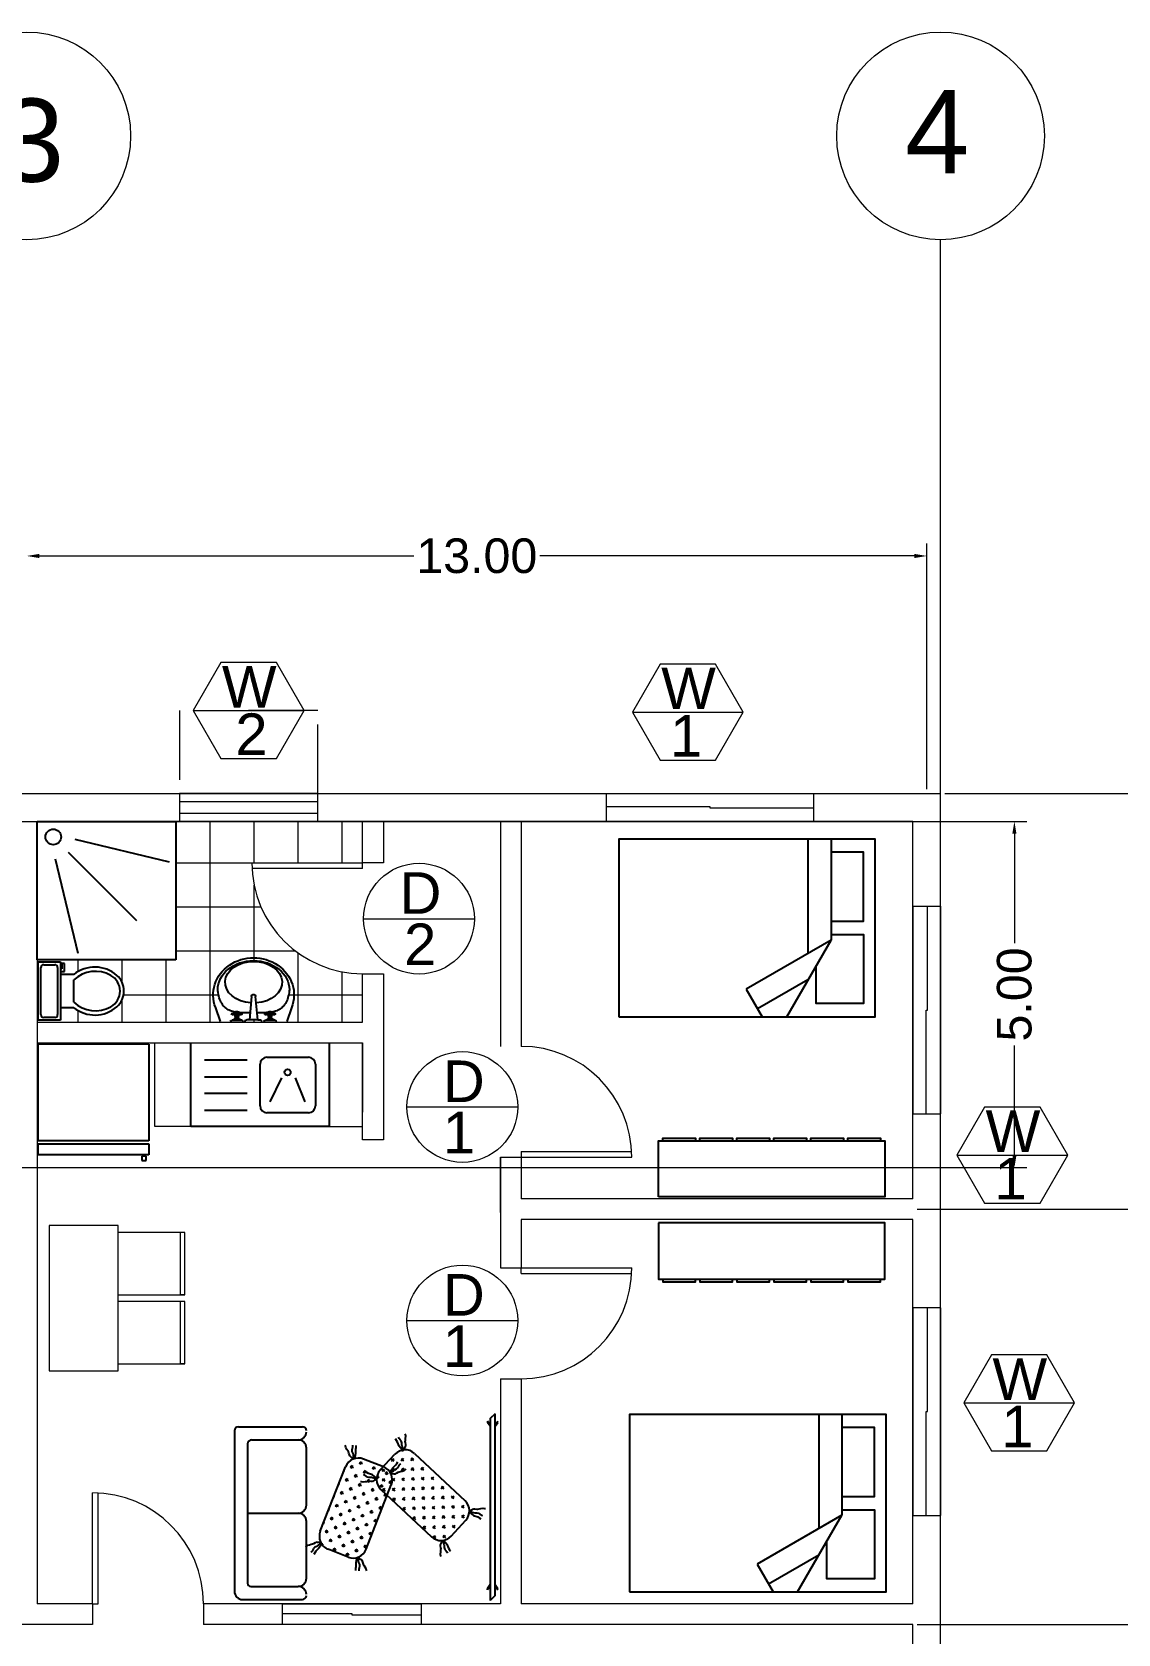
# Model space of a CAD drawing. Header units: millimetres. Extents: x 2391 to 3323, y 1596 to 2537.
# Drawn here: x 2878.24 to 2893.93, y 2487.58 to 2510.72 of the extents above; entities that cross this region are included whole.
import ezdxf

# ---------------------------------------------------------------- set-up
doc = ezdxf.new("R2010")
doc.units = ezdxf.units.MM
doc.linetypes.add('JIS_02_1.0', pattern=[2, 1, -1])
for name, color, linetype in [('BATH', 171, 'Continuous'), ('dimensions', 203, 'Continuous'), ('doors', 31, 'Continuous'), ('doors and windows schedule', 11, 'Continuous'), ('exterior wall', 140, 'Continuous'), ('furnitures', 40, 'Continuous'), ('interior wall', 191, 'Continuous'), ('Lightning text', 211, 'Continuous'), ('stairs', 123, 'Continuous'), ('windows', 241, 'Continuous')]:
    doc.layers.add(name, color=color, linetype=linetype)
doc.styles.get("Standard").update_dxf_attribs({"font": 'arial.ttf'})

msp = doc.modelspace()

# ---------------------------------------------------------------- linework, layer by layer
at = {"color": 0, "linetype": 'ByBlock'}
for p, q in [((2878.316, 2499.318), (2880.316, 2499.318)), ((2878.316, 2497.318), (2878.316, 2499.318)), ((2880.316, 2499.318), (2880.316, 2497.318)), ((2878.858, 2499.059), (2880.221, 2498.732)), ((2878.574, 2498.776), (2878.902, 2497.413)), ((2879.755, 2497.879), (2878.765, 2498.869)), ((2880.316, 2497.318), (2878.316, 2497.318)), ((2878.33, 2497.287), (2878.65, 2497.287)), ((2878.33, 2496.447), (2878.33, 2497.287)), ((2878.37, 2496.527), (2878.37, 2497.207)), ((2878.41, 2497.247), (2878.57, 2497.247)), ((2878.61, 2497.207), (2878.61, 2496.527)), ((2878.65, 2497.287), (2878.65, 2496.447)), ((2878.67, 2497.187), (2878.65, 2497.187)), ((2878.65, 2497.147), (2878.71, 2497.147)), ((2878.71, 2497.267), (2878.67, 2497.267)), ((2878.67, 2497.267), (2878.67, 2497.187)), ((2878.71, 2497.147), (2878.71, 2497.267)), ((2878.844, 2497.107), (2878.65, 2497.107)), ((2878.844, 2496.707), (2878.844, 2497.027)), ((2880.925, 2496.871), (2880.924, 2496.884)), ((2880.928, 2496.845), (2880.925, 2496.871)), ((2880.933, 2496.819), (2880.928, 2496.845)), ((2880.938, 2496.794), (2880.933, 2496.819)), ((2880.945, 2496.77), (2880.938, 2496.794)), ((2880.953, 2496.747), (2880.945, 2496.77)), ((2880.961, 2496.725), (2880.953, 2496.747)), ((2880.961, 2496.725), (2880.961, 2496.725)), ((2880.97, 2496.705), (2880.961, 2496.725)), ((2880.981, 2496.687), (2880.97, 2496.705)), ((2880.992, 2496.671), (2880.981, 2496.687)), ((2881.003, 2496.655), (2880.992, 2496.671)), ((2881.411, 2496.789), (2881.381, 2496.452)), ((2881.411, 2496.789), (2881.412, 2496.799)), ((2881.412, 2496.799), (2881.417, 2496.807)), ((2881.417, 2496.807), (2881.423, 2496.814)), ((2881.423, 2496.814), (2881.432, 2496.818)), ((2881.432, 2496.818), (2881.441, 2496.819)), ((2881.441, 2496.819), (2881.45, 2496.818)), ((2881.45, 2496.818), (2881.459, 2496.814)), ((2881.459, 2496.814), (2881.465, 2496.807)), ((2881.465, 2496.807), (2881.469, 2496.799)), ((2881.469, 2496.799), (2881.471, 2496.789)), ((2881.501, 2496.452), (2881.471, 2496.789)), ((2881.89, 2496.671), (2881.878, 2496.655)), ((2881.901, 2496.687), (2881.89, 2496.671)), ((2881.911, 2496.705), (2881.901, 2496.687)), ((2881.921, 2496.725), (2881.911, 2496.705)), ((2881.929, 2496.747), (2881.921, 2496.725)), ((2881.921, 2496.725), (2881.921, 2496.725)), ((2881.937, 2496.77), (2881.929, 2496.747)), ((2881.943, 2496.794), (2881.937, 2496.77)), ((2881.949, 2496.819), (2881.943, 2496.794)), ((2881.953, 2496.845), (2881.949, 2496.819)), ((2881.957, 2496.871), (2881.953, 2496.845)), ((2881.958, 2496.884), (2881.957, 2496.871)), ((2878.65, 2496.447), (2878.33, 2496.447)), ((2878.57, 2496.487), (2878.41, 2496.487)), ((2878.844, 2496.627), (2878.65, 2496.627)), ((2880.893, 2496.625), (2880.959, 2496.429)), ((2881.016, 2496.642), (2881.003, 2496.655)), ((2881.029, 2496.629), (2881.016, 2496.642)), ((2881.043, 2496.618), (2881.029, 2496.629)), ((2881.058, 2496.607), (2881.043, 2496.618)), ((2881.058, 2496.607), (2881.058, 2496.607)), ((2881.073, 2496.598), (2881.058, 2496.607)), ((2881.089, 2496.59), (2881.073, 2496.598)), ((2881.106, 2496.583), (2881.089, 2496.59)), ((2881.105, 2496.429), (2881.122, 2496.441)), ((2881.123, 2496.577), (2881.106, 2496.583)), ((2881.122, 2496.441), (2881.138, 2496.447)), ((2881.14, 2496.572), (2881.123, 2496.577)), ((2881.123, 2496.537), (2881.125, 2496.544)), ((2881.125, 2496.529), (2881.123, 2496.537)), ((2881.125, 2496.544), (2881.131, 2496.55)), ((2881.131, 2496.524), (2881.125, 2496.529)), ((2881.131, 2496.55), (2881.138, 2496.552)), ((2881.138, 2496.522), (2881.131, 2496.524)), ((2881.138, 2496.552), (2881.146, 2496.55)), ((2881.146, 2496.524), (2881.138, 2496.522)), ((2881.151, 2496.452), (2881.138, 2496.447)), ((2881.138, 2496.447), (2881.258, 2496.447)), ((2881.157, 2496.567), (2881.14, 2496.572)), ((2881.146, 2496.55), (2881.151, 2496.544)), ((2881.151, 2496.529), (2881.146, 2496.524)), ((2881.169, 2496.544), (2881.151, 2496.544)), ((2881.151, 2496.544), (2881.153, 2496.537)), ((2881.153, 2496.537), (2881.151, 2496.529)), ((2881.169, 2496.529), (2881.151, 2496.529)), ((2881.162, 2496.461), (2881.151, 2496.452)), ((2881.175, 2496.563), (2881.157, 2496.567)), ((2881.17, 2496.472), (2881.162, 2496.461)), ((2881.168, 2496.537), (2881.17, 2496.552)), ((2881.17, 2496.521), (2881.168, 2496.537)), ((2881.228, 2496.469), (2881.168, 2496.469)), ((2881.17, 2496.552), (2881.176, 2496.567)), ((2881.176, 2496.507), (2881.17, 2496.521)), ((2881.175, 2496.485), (2881.17, 2496.472)), ((2881.176, 2496.499), (2881.175, 2496.485)), ((2881.176, 2496.567), (2881.186, 2496.572)), ((2881.176, 2496.507), (2881.221, 2496.507)), ((2881.176, 2496.499), (2881.176, 2496.507)), ((2881.221, 2496.499), (2881.176, 2496.499)), ((2881.183, 2496.537), (2881.185, 2496.544)), ((2881.185, 2496.529), (2881.183, 2496.537)), ((2881.185, 2496.544), (2881.191, 2496.55)), ((2881.191, 2496.524), (2881.185, 2496.529)), ((2881.186, 2496.572), (2881.198, 2496.574)), ((2881.191, 2496.55), (2881.198, 2496.552)), ((2881.198, 2496.522), (2881.191, 2496.524)), ((2881.198, 2496.574), (2881.21, 2496.572)), ((2881.198, 2496.552), (2881.206, 2496.55)), ((2881.206, 2496.524), (2881.198, 2496.522)), ((2881.206, 2496.55), (2881.211, 2496.544)), ((2881.211, 2496.529), (2881.206, 2496.524)), ((2881.21, 2496.572), (2881.221, 2496.567)), ((2881.211, 2496.544), (2881.213, 2496.537)), ((2881.213, 2496.537), (2881.211, 2496.529)), ((2881.221, 2496.567), (2881.226, 2496.552)), ((2881.226, 2496.521), (2881.221, 2496.507)), ((2881.221, 2496.507), (2881.221, 2496.499)), ((2881.222, 2496.487), (2881.221, 2496.499)), ((2881.226, 2496.474), (2881.222, 2496.487)), ((2881.227, 2496.556), (2881.225, 2496.557)), ((2881.226, 2496.552), (2881.228, 2496.537)), ((2881.228, 2496.537), (2881.226, 2496.521)), ((2881.232, 2496.464), (2881.226, 2496.474)), ((2881.244, 2496.555), (2881.227, 2496.556)), ((2881.245, 2496.544), (2881.228, 2496.544)), ((2881.228, 2496.529), (2881.245, 2496.529)), ((2881.242, 2496.455), (2881.232, 2496.464)), ((2881.253, 2496.449), (2881.242, 2496.455)), ((2881.243, 2496.537), (2881.245, 2496.544)), ((2881.245, 2496.529), (2881.243, 2496.537)), ((2881.261, 2496.554), (2881.244, 2496.555)), ((2881.245, 2496.544), (2881.251, 2496.55)), ((2881.251, 2496.524), (2881.245, 2496.529)), ((2881.251, 2496.55), (2881.258, 2496.552)), ((2881.258, 2496.522), (2881.251, 2496.524)), ((2881.266, 2496.447), (2881.253, 2496.449)), ((2881.258, 2496.552), (2881.266, 2496.55)), ((2881.266, 2496.524), (2881.258, 2496.522)), ((2881.258, 2496.447), (2881.27, 2496.446)), ((2881.278, 2496.554), (2881.261, 2496.554)), ((2881.266, 2496.55), (2881.271, 2496.544)), ((2881.271, 2496.529), (2881.266, 2496.524)), ((2881.27, 2496.446), (2881.28, 2496.44)), ((2881.271, 2496.544), (2881.273, 2496.537)), ((2881.273, 2496.537), (2881.271, 2496.529)), ((2881.294, 2496.554), (2881.278, 2496.554)), ((2881.28, 2496.44), (2881.291, 2496.429)), ((2881.311, 2496.553), (2881.294, 2496.554)), ((2881.326, 2496.553), (2881.311, 2496.553)), ((2881.321, 2496.437), (2881.324, 2496.443)), ((2881.321, 2496.429), (2881.321, 2496.437)), ((2881.324, 2496.443), (2881.329, 2496.449)), ((2881.326, 2496.553), (2881.326, 2496.553)), ((2881.341, 2496.553), (2881.326, 2496.553)), ((2881.329, 2496.449), (2881.336, 2496.452)), ((2881.336, 2496.452), (2881.343, 2496.452)), ((2881.356, 2496.553), (2881.341, 2496.553)), ((2881.381, 2496.452), (2881.343, 2496.452)), ((2881.371, 2496.553), (2881.356, 2496.553)), ((2881.39, 2496.553), (2881.371, 2496.553)), ((2881.501, 2496.452), (2881.381, 2496.452)), ((2881.509, 2496.554), (2881.492, 2496.554)), ((2881.501, 2496.452), (2881.531, 2496.452)), ((2881.525, 2496.554), (2881.509, 2496.554)), ((2881.541, 2496.554), (2881.525, 2496.554)), ((2881.531, 2496.452), (2881.538, 2496.452)), ((2881.538, 2496.452), (2881.545, 2496.449)), ((2881.557, 2496.554), (2881.541, 2496.554)), ((2881.545, 2496.449), (2881.551, 2496.444)), ((2881.551, 2496.444), (2881.554, 2496.437)), ((2881.554, 2496.437), (2881.553, 2496.429)), ((2881.573, 2496.554), (2881.557, 2496.554)), ((2881.573, 2496.554), (2881.573, 2496.554)), ((2881.588, 2496.554), (2881.573, 2496.554)), ((2881.585, 2496.429), (2881.603, 2496.441)), ((2881.603, 2496.554), (2881.588, 2496.554)), ((2881.618, 2496.554), (2881.603, 2496.554)), ((2881.603, 2496.537), (2881.605, 2496.544)), ((2881.605, 2496.529), (2881.603, 2496.537)), ((2881.603, 2496.441), (2881.618, 2496.447)), ((2881.605, 2496.544), (2881.611, 2496.55)), ((2881.611, 2496.524), (2881.605, 2496.529)), ((2881.611, 2496.55), (2881.618, 2496.552)), ((2881.618, 2496.522), (2881.611, 2496.524)), ((2881.633, 2496.555), (2881.618, 2496.554)), ((2881.618, 2496.552), (2881.626, 2496.55)), ((2881.626, 2496.524), (2881.618, 2496.522)), ((2881.631, 2496.452), (2881.618, 2496.447)), ((2881.618, 2496.447), (2881.738, 2496.447)), ((2881.626, 2496.55), (2881.631, 2496.544)), ((2881.631, 2496.529), (2881.626, 2496.524)), ((2881.631, 2496.544), (2881.633, 2496.537)), ((2881.649, 2496.544), (2881.631, 2496.544)), ((2881.633, 2496.537), (2881.631, 2496.529)), ((2881.649, 2496.529), (2881.631, 2496.529)), ((2881.642, 2496.461), (2881.631, 2496.452)), ((2881.652, 2496.556), (2881.633, 2496.555)), ((2881.65, 2496.472), (2881.642, 2496.461)), ((2881.648, 2496.537), (2881.65, 2496.552)), ((2881.65, 2496.521), (2881.648, 2496.537)), ((2881.708, 2496.469), (2881.648, 2496.469)), ((2881.65, 2496.552), (2881.656, 2496.567)), ((2881.656, 2496.507), (2881.65, 2496.521)), ((2881.655, 2496.485), (2881.65, 2496.472)), ((2881.656, 2496.499), (2881.655, 2496.485)), ((2881.656, 2496.567), (2881.667, 2496.572)), ((2881.656, 2496.507), (2881.701, 2496.507)), ((2881.656, 2496.499), (2881.656, 2496.507)), ((2881.701, 2496.499), (2881.656, 2496.499)), ((2881.663, 2496.537), (2881.665, 2496.544)), ((2881.665, 2496.529), (2881.663, 2496.537)), ((2881.665, 2496.544), (2881.671, 2496.55)), ((2881.671, 2496.524), (2881.665, 2496.529)), ((2881.667, 2496.572), (2881.678, 2496.574)), ((2881.671, 2496.55), (2881.678, 2496.552)), ((2881.678, 2496.522), (2881.671, 2496.524)), ((2881.678, 2496.574), (2881.69, 2496.572)), ((2881.678, 2496.552), (2881.686, 2496.55)), ((2881.686, 2496.524), (2881.678, 2496.522)), ((2881.686, 2496.55), (2881.691, 2496.544)), ((2881.691, 2496.529), (2881.686, 2496.524)), ((2881.69, 2496.572), (2881.701, 2496.567)), ((2881.691, 2496.544), (2881.693, 2496.537)), ((2881.693, 2496.537), (2881.691, 2496.529)), ((2881.701, 2496.567), (2881.707, 2496.552)), ((2881.707, 2496.521), (2881.701, 2496.507)), ((2881.701, 2496.507), (2881.701, 2496.499)), ((2881.702, 2496.487), (2881.701, 2496.499)), ((2881.706, 2496.474), (2881.702, 2496.487)), ((2881.71, 2496.563), (2881.703, 2496.562)), ((2881.713, 2496.464), (2881.706, 2496.474)), ((2881.707, 2496.552), (2881.708, 2496.537)), ((2881.708, 2496.537), (2881.707, 2496.521)), ((2881.726, 2496.544), (2881.708, 2496.544)), ((2881.708, 2496.529), (2881.726, 2496.529)), ((2881.726, 2496.567), (2881.71, 2496.563)), ((2881.722, 2496.455), (2881.713, 2496.464)), ((2881.734, 2496.449), (2881.722, 2496.455)), ((2881.723, 2496.537), (2881.726, 2496.544)), ((2881.726, 2496.529), (2881.723, 2496.537)), ((2881.743, 2496.572), (2881.726, 2496.567)), ((2881.726, 2496.544), (2881.731, 2496.55)), ((2881.731, 2496.524), (2881.726, 2496.529)), ((2881.731, 2496.55), (2881.738, 2496.552)), ((2881.738, 2496.522), (2881.731, 2496.524)), ((2881.746, 2496.447), (2881.734, 2496.449)), ((2881.738, 2496.552), (2881.746, 2496.55)), ((2881.746, 2496.524), (2881.738, 2496.522)), ((2881.738, 2496.447), (2881.75, 2496.446)), ((2881.759, 2496.577), (2881.743, 2496.572)), ((2881.746, 2496.55), (2881.751, 2496.544)), ((2881.751, 2496.529), (2881.746, 2496.524)), ((2881.75, 2496.446), (2881.761, 2496.44)), ((2881.751, 2496.544), (2881.754, 2496.537)), ((2881.754, 2496.537), (2881.751, 2496.529)), ((2881.776, 2496.583), (2881.759, 2496.577)), ((2881.761, 2496.44), (2881.771, 2496.429)), ((2881.792, 2496.59), (2881.776, 2496.583)), ((2881.808, 2496.598), (2881.792, 2496.59)), ((2881.824, 2496.607), (2881.808, 2496.598)), ((2881.839, 2496.618), (2881.824, 2496.607)), ((2881.824, 2496.607), (2881.824, 2496.607)), ((2881.853, 2496.629), (2881.839, 2496.618)), ((2881.866, 2496.642), (2881.853, 2496.629)), ((2881.878, 2496.655), (2881.866, 2496.642)), ((2881.989, 2496.625), (2881.923, 2496.429)), ((2878.327, 2494.702), (2878.327, 2496.102)), ((2879.927, 2496.102), (2878.327, 2496.102)), ((2879.927, 2496.102), (2879.927, 2494.702)), ((2880.534, 2494.91), (2880.534, 2496.11)), ((2882.534, 2496.11), (2882.534, 2494.91)), ((2881.35, 2495.867), (2880.734, 2495.867)), ((2881.534, 2495.21), (2881.534, 2495.81)), ((2881.634, 2495.91), (2882.234, 2495.91)), ((2882.334, 2495.81), (2882.334, 2495.21)), ((2881.35, 2495.621), (2880.734, 2495.621)), ((2881.843, 2495.613), (2881.675, 2495.268)), ((2882.04, 2495.613), (2882.182, 2495.268)), ((2881.35, 2495.385), (2880.734, 2495.385)), ((2881.35, 2495.14), (2880.734, 2495.14)), ((2882.234, 2495.11), (2881.634, 2495.11)), ((2882.534, 2494.91), (2880.534, 2494.91)), ((2879.927, 2494.702), (2878.327, 2494.702)), ((2878.327, 2494.662), (2879.927, 2494.662)), ((2878.327, 2494.502), (2878.327, 2494.662)), ((2879.927, 2494.662), (2879.927, 2494.502)), ((2879.927, 2494.502), (2878.327, 2494.502)), ((2879.827, 2494.482), (2879.827, 2494.422)), ((2879.887, 2494.482), (2879.827, 2494.482)), ((2879.827, 2494.422), (2879.887, 2494.422)), ((2879.887, 2494.422), (2879.887, 2494.482)), ((2881.165, 2490.515), (2881.165, 2488.197)), ((2881.224, 2490.574), (2882.146, 2490.574)), ((2883.536, 2490.424), (2883.536, 2490.424)), ((2883.543, 2490.404), (2883.536, 2490.424)), ((2883.634, 2490.46), (2883.632, 2490.471)), ((2883.642, 2490.436), (2883.634, 2490.46)), ((2883.638, 2490.405), (2883.642, 2490.436)), ((2881.354, 2490.326), (2881.354, 2488.315)), ((2881.413, 2490.385), (2882.086, 2490.385)), ((2882.205, 2489.444), (2882.205, 2490.266)), ((2882.769, 2490.298), (2882.766, 2490.309)), ((2882.772, 2490.273), (2882.769, 2490.298)), ((2882.789, 2490.246), (2882.772, 2490.273)), ((2882.801, 2490.225), (2882.789, 2490.246)), ((2882.812, 2490.211), (2882.801, 2490.225)), ((2882.819, 2490.194), (2882.812, 2490.211)), ((2882.825, 2490.168), (2882.819, 2490.194)), ((2882.865, 2490.243), (2882.87, 2490.265)), ((2882.867, 2490.216), (2882.865, 2490.243)), ((2882.88, 2490.187), (2882.867, 2490.216)), ((2882.87, 2490.265), (2882.875, 2490.286)), ((2882.873, 2490.307), (2882.873, 2490.307)), ((2882.875, 2490.286), (2882.873, 2490.307)), ((2882.918, 2490.25), (2882.921, 2490.275)), ((2882.92, 2490.188), (2882.918, 2490.25)), ((2882.921, 2490.275), (2882.925, 2490.304)), ((2883.507, 2490.374), (2883.49, 2490.398)), ((2883.521, 2490.352), (2883.507, 2490.374)), ((2883.545, 2490.296), (2883.521, 2490.352)), ((2883.557, 2490.387), (2883.543, 2490.404)), ((2883.564, 2490.27), (2883.545, 2490.296)), ((2883.571, 2490.369), (2883.557, 2490.387)), ((2883.577, 2490.257), (2883.564, 2490.27)), ((2883.581, 2490.235), (2883.567, 2490.22)), ((2883.581, 2490.343), (2883.571, 2490.369)), ((2883.616, 2490.24), (2883.577, 2490.257)), ((2883.582, 2490.312), (2883.581, 2490.343)), ((2883.587, 2490.295), (2883.582, 2490.312)), ((2883.586, 2490.236), (2883.602, 2490.221)), ((2883.599, 2490.262), (2883.587, 2490.295)), ((2883.616, 2490.24), (2883.599, 2490.262)), ((2883.616, 2490.24), (2883.625, 2490.272)), ((2883.625, 2490.272), (2883.632, 2490.283)), ((2883.632, 2490.283), (2883.64, 2490.301)), ((2883.633, 2490.363), (2883.637, 2490.381)), ((2883.634, 2490.345), (2883.633, 2490.363)), ((2883.639, 2490.319), (2883.634, 2490.345)), ((2883.637, 2490.381), (2883.638, 2490.405)), ((2883.64, 2490.301), (2883.639, 2490.319)), ((2882.405, 2489.064), (2882.769, 2489.995)), ((2882.833, 2490.152), (2882.825, 2490.168)), ((2882.848, 2490.139), (2882.833, 2490.152)), ((2882.838, 2490.003), (2882.884, 2489.985)), ((2882.858, 2490.132), (2882.848, 2490.139)), ((2882.852, 2489.971), (2882.87, 2490.017)), ((2882.88, 2490.108), (2882.858, 2490.132)), ((2882.883, 2490.169), (2882.88, 2490.187)), ((2882.88, 2490.108), (2882.908, 2490.139)), ((2882.88, 2490.108), (2882.886, 2490.135)), ((2882.886, 2490.135), (2882.883, 2490.169)), ((2882.908, 2490.139), (2882.915, 2490.157)), ((2882.915, 2490.157), (2882.92, 2490.188)), ((2882.967, 2490.06), (2883.014, 2490.042)), ((2882.982, 2490.027), (2883, 2490.074)), ((2883.318, 2489.995), (2883.028, 2490.108)), ((2883.154, 2489.987), (2883.2, 2489.969)), ((2883.168, 2489.955), (2883.186, 2490.001)), ((2883.27, 2489.95), (2883.483, 2490.177)), ((2883.293, 2489.962), (2883.33, 2489.928)), ((2883.328, 2489.964), (2883.294, 2489.927)), ((2883.429, 2490.109), (2883.466, 2490.075)), ((2883.465, 2490.11), (2883.431, 2490.073)), ((2883.433, 2489.954), (2883.451, 2489.981)), ((2883.434, 2489.967), (2883.471, 2489.933)), ((2883.47, 2489.969), (2883.436, 2489.932)), ((2883.451, 2489.981), (2883.494, 2490.024)), ((2883.48, 2489.953), (2883.508, 2489.965)), ((2883.494, 2490.024), (2883.509, 2490.045)), ((2883.508, 2489.965), (2883.529, 2489.984)), ((2883.509, 2490.045), (2883.525, 2490.069)), ((2883.529, 2489.984), (2883.54, 2490.003)), ((2883.54, 2490.003), (2883.551, 2490.022)), ((2883.551, 2490.022), (2883.566, 2490.037)), ((2883.566, 2490.037), (2883.566, 2490.037)), ((2883.571, 2490.114), (2883.607, 2490.08)), ((2883.606, 2490.115), (2883.572, 2490.078)), ((2883.576, 2489.972), (2883.612, 2489.938)), ((2883.611, 2489.974), (2883.577, 2489.937)), ((2883.617, 2489.943), (2883.636, 2489.959)), ((2883.636, 2489.959), (2883.646, 2489.965)), ((2883.712, 2490.119), (2883.749, 2490.085)), ((2883.747, 2490.12), (2883.713, 2490.083)), ((2883.717, 2489.977), (2883.754, 2489.943)), ((2883.752, 2489.979), (2883.718, 2489.942)), ((2883.765, 2490.187), (2884.497, 2489.505)), ((2883.862, 2490.097), (2883.855, 2490.088)), ((2883.858, 2489.982), (2883.895, 2489.948)), ((2883.894, 2489.984), (2883.86, 2489.947)), ((2884.009, 2489.96), (2884.001, 2489.952)), ((2882.671, 2489.746), (2882.682, 2489.742)), ((2882.744, 2489.932), (2882.755, 2489.928)), ((2882.765, 2489.817), (2882.812, 2489.799)), ((2882.779, 2489.784), (2882.797, 2489.831)), ((2882.895, 2489.874), (2882.941, 2489.855)), ((2882.909, 2489.841), (2882.927, 2489.888)), ((2882.951, 2489.744), (2882.998, 2489.726)), ((2882.966, 2489.712), (2882.984, 2489.758)), ((2882.999, 2489.779), (2882.988, 2489.78)), ((2883.024, 2489.773), (2882.999, 2489.779)), ((2883.024, 2489.93), (2883.071, 2489.912)), ((2883.054, 2489.778), (2883.024, 2489.773)), ((2883.029, 2489.879), (2883.029, 2489.879)), ((2883.049, 2489.873), (2883.029, 2489.879)), ((2883.038, 2489.898), (2883.057, 2489.945)), ((2883.067, 2489.861), (2883.049, 2489.873)), ((2883.076, 2489.912), (2883.051, 2489.926)), ((2883.078, 2489.781), (2883.054, 2489.778)), ((2883.085, 2489.848), (2883.067, 2489.861)), ((2883.067, 2488.805), (2883.431, 2489.736)), ((2883.099, 2489.899), (2883.076, 2489.912)), ((2883.096, 2489.786), (2883.078, 2489.781)), ((2883.081, 2489.801), (2883.127, 2489.783)), ((2883.112, 2489.84), (2883.085, 2489.848)), ((2883.095, 2489.768), (2883.113, 2489.815)), ((2883.114, 2489.787), (2883.096, 2489.786)), ((2883.157, 2489.879), (2883.099, 2489.899)), ((2883.143, 2489.841), (2883.112, 2489.84)), ((2883.14, 2489.784), (2883.114, 2489.787)), ((2883.158, 2489.784), (2883.14, 2489.784)), ((2883.16, 2489.837), (2883.143, 2489.841)), ((2883.184, 2489.862), (2883.157, 2489.879)), ((2883.175, 2489.794), (2883.158, 2489.784)), ((2883.194, 2489.827), (2883.16, 2489.837)), ((2883.186, 2489.801), (2883.175, 2489.794)), ((2883.198, 2489.85), (2883.184, 2489.862)), ((2883.217, 2489.812), (2883.186, 2489.801)), ((2883.217, 2489.812), (2883.194, 2489.827)), ((2883.217, 2489.812), (2883.198, 2489.85)), ((2883.21, 2489.858), (2883.257, 2489.839)), ((2883.225, 2489.825), (2883.243, 2489.872)), ((2883.267, 2489.728), (2883.314, 2489.71)), ((2883.281, 2489.696), (2883.3, 2489.742)), ((2883.298, 2489.821), (2883.335, 2489.787)), ((2883.333, 2489.822), (2883.299, 2489.786)), ((2883.34, 2489.914), (2883.387, 2489.896)), ((2883.354, 2489.882), (2883.372, 2489.928)), ((2883.397, 2489.785), (2883.441, 2489.768)), ((2883.411, 2489.752), (2883.429, 2489.799)), ((2883.426, 2489.895), (2883.427, 2489.937)), ((2883.426, 2489.895), (2883.44, 2489.918)), ((2883.426, 2489.895), (2883.458, 2489.898)), ((2883.427, 2489.937), (2883.433, 2489.954)), ((2883.439, 2489.826), (2883.476, 2489.792)), ((2883.44, 2489.918), (2883.465, 2489.942)), ((2883.475, 2489.827), (2883.441, 2489.791)), ((2883.458, 2489.898), (2883.471, 2489.896)), ((2883.465, 2489.942), (2883.48, 2489.953)), ((2883.471, 2489.896), (2883.491, 2489.895)), ((2883.491, 2489.895), (2883.507, 2489.902)), ((2883.507, 2489.902), (2883.529, 2489.917)), ((2883.529, 2489.917), (2883.546, 2489.924)), ((2883.546, 2489.924), (2883.564, 2489.927)), ((2883.564, 2489.927), (2883.587, 2489.935)), ((2883.581, 2489.831), (2883.617, 2489.797)), ((2883.616, 2489.832), (2883.582, 2489.796)), ((2883.587, 2489.935), (2883.617, 2489.943)), ((2883.722, 2489.836), (2883.759, 2489.802)), ((2883.757, 2489.837), (2883.723, 2489.801)), ((2883.863, 2489.841), (2883.9, 2489.807)), ((2883.899, 2489.842), (2883.865, 2489.806)), ((2884.005, 2489.846), (2884.041, 2489.812)), ((2884.04, 2489.847), (2884.006, 2489.811)), ((2884.155, 2489.824), (2884.147, 2489.816)), ((2882.599, 2489.56), (2882.609, 2489.556)), ((2882.692, 2489.631), (2882.739, 2489.612)), ((2882.706, 2489.598), (2882.725, 2489.645)), ((2882.749, 2489.501), (2882.796, 2489.483)), ((2882.763, 2489.469), (2882.781, 2489.515)), ((2882.822, 2489.687), (2882.868, 2489.669)), ((2882.836, 2489.655), (2882.854, 2489.701)), ((2882.879, 2489.558), (2882.925, 2489.54)), ((2882.893, 2489.525), (2882.911, 2489.572)), ((2883.008, 2489.615), (2883.055, 2489.596)), ((2883.022, 2489.582), (2883.04, 2489.629)), ((2883.079, 2489.453), (2883.097, 2489.499)), ((2883.138, 2489.671), (2883.184, 2489.653)), ((2883.152, 2489.639), (2883.17, 2489.685)), ((2883.194, 2489.542), (2883.241, 2489.524)), ((2883.209, 2489.509), (2883.227, 2489.556)), ((2883.28, 2489.667), (2884.012, 2488.985)), ((2883.303, 2489.68), (2883.34, 2489.646)), ((2883.338, 2489.681), (2883.304, 2489.645)), ((2883.324, 2489.598), (2883.37, 2489.58)), ((2883.338, 2489.566), (2883.356, 2489.613)), ((2883.444, 2489.685), (2883.481, 2489.651)), ((2883.48, 2489.686), (2883.446, 2489.649)), ((2883.449, 2489.543), (2883.486, 2489.509)), ((2883.485, 2489.545), (2883.451, 2489.508)), ((2883.586, 2489.69), (2883.622, 2489.656)), ((2883.621, 2489.691), (2883.587, 2489.654)), ((2883.591, 2489.548), (2883.627, 2489.514)), ((2883.626, 2489.55), (2883.592, 2489.513)), ((2883.727, 2489.695), (2883.764, 2489.661)), ((2883.762, 2489.696), (2883.728, 2489.659)), ((2883.732, 2489.553), (2883.769, 2489.519)), ((2883.767, 2489.555), (2883.733, 2489.518)), ((2883.868, 2489.7), (2883.905, 2489.666)), ((2883.904, 2489.701), (2883.87, 2489.664)), ((2883.873, 2489.558), (2883.91, 2489.524)), ((2883.909, 2489.56), (2883.875, 2489.523)), ((2884.01, 2489.705), (2884.046, 2489.671)), ((2884.045, 2489.706), (2884.011, 2489.669)), ((2884.015, 2489.563), (2884.051, 2489.529)), ((2884.05, 2489.565), (2884.016, 2489.528)), ((2884.151, 2489.71), (2884.188, 2489.676)), ((2884.186, 2489.711), (2884.152, 2489.674)), ((2884.156, 2489.568), (2884.193, 2489.534)), ((2884.191, 2489.57), (2884.157, 2489.533)), ((2884.301, 2489.688), (2884.294, 2489.679)), ((2884.297, 2489.573), (2884.334, 2489.539)), ((2884.333, 2489.574), (2884.299, 2489.538)), ((2884.448, 2489.551), (2884.44, 2489.543)), ((2881.354, 2489.326), (2882.086, 2489.326)), ((2882.526, 2489.373), (2882.537, 2489.369)), ((2882.561, 2489.226), (2882.579, 2489.272)), ((2882.62, 2489.444), (2882.666, 2489.426)), ((2882.634, 2489.412), (2882.652, 2489.458)), ((2882.676, 2489.315), (2882.723, 2489.297)), ((2882.69, 2489.282), (2882.709, 2489.329)), ((2882.806, 2489.371), (2882.852, 2489.353)), ((2882.82, 2489.339), (2882.838, 2489.386)), ((2882.935, 2489.428), (2882.982, 2489.41)), ((2882.95, 2489.396), (2882.968, 2489.442)), ((2882.992, 2489.299), (2883.039, 2489.281)), ((2883.006, 2489.266), (2883.024, 2489.313)), ((2883.065, 2489.485), (2883.111, 2489.467)), ((2883.122, 2489.355), (2883.168, 2489.337)), ((2883.136, 2489.323), (2883.154, 2489.37)), ((2883.251, 2489.412), (2883.297, 2489.394)), ((2883.265, 2489.38), (2883.284, 2489.426)), ((2883.596, 2489.407), (2883.632, 2489.373)), ((2883.631, 2489.408), (2883.597, 2489.372)), ((2883.737, 2489.412), (2883.773, 2489.378)), ((2883.772, 2489.413), (2883.738, 2489.377)), ((2883.742, 2489.271), (2883.778, 2489.237)), ((2883.777, 2489.272), (2883.743, 2489.236)), ((2883.878, 2489.417), (2883.915, 2489.383)), ((2883.914, 2489.418), (2883.879, 2489.382)), ((2883.883, 2489.276), (2883.92, 2489.242)), ((2883.919, 2489.277), (2883.884, 2489.24)), ((2884.02, 2489.422), (2884.056, 2489.388)), ((2884.055, 2489.423), (2884.021, 2489.387)), ((2884.025, 2489.281), (2884.061, 2489.247)), ((2884.06, 2489.282), (2884.026, 2489.245)), ((2884.161, 2489.427), (2884.197, 2489.393)), ((2884.196, 2489.428), (2884.162, 2489.392)), ((2884.166, 2489.286), (2884.202, 2489.252)), ((2884.201, 2489.287), (2884.167, 2489.25)), ((2884.302, 2489.432), (2884.339, 2489.398)), ((2884.338, 2489.433), (2884.303, 2489.397)), ((2884.307, 2489.291), (2884.344, 2489.256)), ((2884.343, 2489.292), (2884.308, 2489.255)), ((2884.444, 2489.437), (2884.48, 2489.403)), ((2884.479, 2489.438), (2884.445, 2489.402)), ((2884.449, 2489.296), (2884.485, 2489.261)), ((2884.484, 2489.297), (2884.45, 2489.26)), ((2884.56, 2489.36), (2884.591, 2489.372)), ((2884.56, 2489.36), (2884.58, 2489.323)), ((2884.56, 2489.36), (2884.583, 2489.345)), ((2884.58, 2489.323), (2884.593, 2489.31)), ((2884.583, 2489.345), (2884.617, 2489.335)), ((2884.591, 2489.372), (2884.602, 2489.379)), ((2884.593, 2489.31), (2884.62, 2489.293)), ((2884.602, 2489.379), (2884.619, 2489.388)), ((2884.617, 2489.335), (2884.635, 2489.331)), ((2884.619, 2489.388), (2884.637, 2489.389)), ((2884.62, 2489.293), (2884.679, 2489.273)), ((2884.635, 2489.331), (2884.665, 2489.332)), ((2884.637, 2489.389), (2884.664, 2489.385)), ((2884.664, 2489.385), (2884.681, 2489.386)), ((2884.665, 2489.332), (2884.692, 2489.324)), ((2884.679, 2489.273), (2884.701, 2489.261)), ((2884.681, 2489.386), (2884.699, 2489.391)), ((2884.692, 2489.324), (2884.71, 2489.312)), ((2884.699, 2489.391), (2884.723, 2489.394)), ((2884.71, 2489.312), (2884.729, 2489.299)), ((2884.723, 2489.394), (2884.754, 2489.399)), ((2884.729, 2489.299), (2884.749, 2489.293)), ((2884.749, 2489.293), (2884.749, 2489.293)), ((2884.754, 2489.399), (2884.778, 2489.394)), ((2884.778, 2489.394), (2884.789, 2489.392)), ((2882.205, 2488.386), (2882.205, 2489.208)), ((2882.453, 2489.187), (2882.464, 2489.183)), ((2882.474, 2489.072), (2882.52, 2489.054)), ((2882.488, 2489.039), (2882.506, 2489.086)), ((2882.547, 2489.258), (2882.593, 2489.24)), ((2882.603, 2489.128), (2882.65, 2489.11)), ((2882.618, 2489.096), (2882.636, 2489.143)), ((2882.733, 2489.185), (2882.78, 2489.167)), ((2882.747, 2489.153), (2882.765, 2489.199)), ((2882.79, 2489.056), (2882.836, 2489.037)), ((2882.804, 2489.023), (2882.822, 2489.07)), ((2882.863, 2489.242), (2882.909, 2489.224)), ((2882.877, 2489.21), (2882.895, 2489.256)), ((2882.919, 2489.112), (2882.966, 2489.094)), ((2882.933, 2489.08), (2882.952, 2489.127)), ((2883.049, 2489.169), (2883.095, 2489.151)), ((2883.063, 2489.137), (2883.081, 2489.183)), ((2883.106, 2489.04), (2883.152, 2489.022)), ((2883.12, 2489.007), (2883.138, 2489.054)), ((2883.178, 2489.226), (2883.225, 2489.208)), ((2883.193, 2489.194), (2883.211, 2489.24)), ((2883.888, 2489.134), (2883.925, 2489.1)), ((2883.924, 2489.136), (2883.89, 2489.099)), ((2884.03, 2489.139), (2884.066, 2489.105)), ((2884.065, 2489.141), (2884.031, 2489.104)), ((2884.171, 2489.144), (2884.207, 2489.11)), ((2884.206, 2489.146), (2884.172, 2489.109)), ((2884.295, 2488.995), (2884.507, 2489.223)), ((2884.312, 2489.149), (2884.349, 2489.115)), ((2884.348, 2489.15), (2884.313, 2489.114)), ((2884.701, 2489.261), (2884.726, 2489.246)), ((2882.2, 2488.841), (2882.19, 2488.835)), ((2882.219, 2488.857), (2882.2, 2488.841)), ((2882.249, 2488.865), (2882.219, 2488.857)), ((2882.272, 2488.873), (2882.249, 2488.865)), ((2882.29, 2488.876), (2882.272, 2488.873)), ((2882.307, 2488.883), (2882.29, 2488.876)), ((2882.307, 2488.816), (2882.296, 2488.797)), ((2882.329, 2488.898), (2882.307, 2488.883)), ((2882.328, 2488.835), (2882.307, 2488.816)), ((2882.356, 2488.847), (2882.328, 2488.835)), ((2882.345, 2488.905), (2882.329, 2488.898)), ((2882.385, 2488.819), (2882.342, 2488.775)), ((2882.365, 2488.904), (2882.345, 2488.905)), ((2882.371, 2488.858), (2882.356, 2488.847)), ((2882.378, 2488.902), (2882.365, 2488.904)), ((2882.396, 2488.882), (2882.371, 2488.858)), ((2882.41, 2488.905), (2882.378, 2488.902)), ((2882.403, 2488.846), (2882.385, 2488.819)), ((2882.41, 2488.905), (2882.396, 2488.882)), ((2882.409, 2488.863), (2882.403, 2488.846)), ((2882.41, 2488.905), (2882.409, 2488.863)), ((2882.425, 2488.879), (2882.434, 2488.9)), ((2882.428, 2488.875), (2882.448, 2488.867)), ((2882.808, 2488.691), (2882.518, 2488.805)), ((2882.531, 2488.942), (2882.577, 2488.924)), ((2882.545, 2488.91), (2882.563, 2488.956)), ((2882.587, 2488.813), (2882.634, 2488.794)), ((2882.602, 2488.78), (2882.62, 2488.827)), ((2882.66, 2488.999), (2882.707, 2488.981)), ((2882.674, 2488.967), (2882.693, 2489.013)), ((2882.717, 2488.869), (2882.764, 2488.851)), ((2882.731, 2488.837), (2882.749, 2488.884)), ((2882.846, 2488.926), (2882.893, 2488.908)), ((2882.861, 2488.894), (2882.879, 2488.94)), ((2882.917, 2488.764), (2882.936, 2488.811)), ((2882.976, 2488.983), (2883.023, 2488.965)), ((2882.99, 2488.95), (2883.008, 2488.997)), ((2883.033, 2488.853), (2883.079, 2488.835)), ((2883.047, 2488.821), (2883.065, 2488.868)), ((2884.034, 2488.998), (2884.071, 2488.964)), ((2884.07, 2488.999), (2884.038, 2488.965)), ((2884.146, 2488.889), (2884.137, 2488.871)), ((2884.137, 2488.871), (2884.138, 2488.854)), ((2884.138, 2488.854), (2884.143, 2488.827)), ((2884.144, 2488.81), (2884.14, 2488.792)), ((2884.143, 2488.827), (2884.144, 2488.81)), ((2884.152, 2488.9), (2884.146, 2488.889)), ((2884.161, 2488.932), (2884.152, 2488.9)), ((2884.161, 2488.932), (2884.178, 2488.91)), ((2884.161, 2488.932), (2884.2, 2488.915)), ((2884.176, 2489.003), (2884.212, 2488.969)), ((2884.211, 2489.004), (2884.177, 2488.968)), ((2884.178, 2488.91), (2884.19, 2488.877)), ((2884.19, 2488.877), (2884.195, 2488.86)), ((2884.195, 2488.86), (2884.196, 2488.829)), ((2884.196, 2488.829), (2884.206, 2488.803)), ((2884.2, 2488.915), (2884.214, 2488.903)), ((2884.206, 2488.803), (2884.22, 2488.786)), ((2884.214, 2488.903), (2884.232, 2488.877)), ((2884.232, 2488.877), (2884.256, 2488.82)), ((2884.256, 2488.82), (2884.27, 2488.798)), ((2882.285, 2488.777), (2882.27, 2488.763)), ((2882.27, 2488.763), (2882.27, 2488.763)), ((2882.296, 2488.797), (2882.285, 2488.777)), ((2882.327, 2488.754), (2882.311, 2488.73)), ((2882.342, 2488.775), (2882.327, 2488.754)), ((2882.774, 2488.74), (2882.82, 2488.722)), ((2882.788, 2488.707), (2882.806, 2488.754)), ((2882.903, 2488.797), (2882.95, 2488.778)), ((2882.921, 2488.643), (2882.916, 2488.612)), ((2882.916, 2488.612), (2882.918, 2488.55)), ((2882.928, 2488.66), (2882.921, 2488.643)), ((2882.956, 2488.692), (2882.928, 2488.66)), ((2882.956, 2488.692), (2882.95, 2488.665)), ((2882.95, 2488.665), (2882.953, 2488.63)), ((2882.953, 2488.63), (2882.956, 2488.612)), ((2882.956, 2488.692), (2882.978, 2488.668)), ((2882.956, 2488.612), (2882.969, 2488.584)), ((2882.969, 2488.584), (2882.971, 2488.556)), ((2882.978, 2488.668), (2882.988, 2488.66)), ((2882.988, 2488.66), (2883.003, 2488.648)), ((2883.003, 2488.648), (2883.011, 2488.631)), ((2883.011, 2488.631), (2883.017, 2488.605)), ((2883.017, 2488.605), (2883.024, 2488.589)), ((2883.024, 2488.589), (2883.035, 2488.575)), ((2883.035, 2488.575), (2883.047, 2488.553)), ((2884.139, 2488.767), (2884.136, 2488.736)), ((2884.136, 2488.736), (2884.143, 2488.712)), ((2884.14, 2488.792), (2884.139, 2488.767)), ((2884.143, 2488.712), (2884.146, 2488.701)), ((2884.22, 2488.786), (2884.234, 2488.768)), ((2884.234, 2488.768), (2884.241, 2488.749)), ((2884.241, 2488.749), (2884.241, 2488.749)), ((2884.27, 2488.798), (2884.287, 2488.775)), ((2882.915, 2488.525), (2882.911, 2488.496)), ((2882.918, 2488.55), (2882.915, 2488.525)), ((2882.966, 2488.535), (2882.961, 2488.513)), ((2882.961, 2488.513), (2882.963, 2488.492)), ((2882.963, 2488.492), (2882.963, 2488.492)), ((2882.971, 2488.556), (2882.966, 2488.535)), ((2883.047, 2488.553), (2883.064, 2488.527)), ((2883.064, 2488.527), (2883.067, 2488.502)), ((2883.067, 2488.502), (2883.07, 2488.491)), ((2881.401, 2488.268), (2882.086, 2488.268)), ((2881.283, 2488.079), (2882.146, 2488.079))]:
    msp.add_line(p, q, dxfattribs=at)
at = {"linetype": 'Continuous'}
for p, q in [((2889.45, 2499.061), (2889.45, 2497.412)), ((2889.783, 2499.061), (2889.783, 2497.604)), ((2889.783, 2497.604), (2888.557, 2496.896)), ((2889.143, 2496.496), (2889.783, 2497.604)), ((2889.45, 2497.028), (2888.723, 2496.608)), ((2888.557, 2496.896), (2888.788, 2496.496)), ((2889.607, 2490.753), (2889.607, 2489.104)), ((2889.939, 2490.753), (2889.939, 2489.296)), ((2889.939, 2489.296), (2888.714, 2488.588)), ((2889.3, 2488.188), (2889.939, 2489.296)), ((2888.714, 2488.588), (2888.945, 2488.188)), ((2889.607, 2488.72), (2888.88, 2488.3))]:
    msp.add_line(p, q, dxfattribs=at)
for points in [[(2886.716, 2496.496), (2890.421, 2496.496), (2890.421, 2499.061), (2886.716, 2499.061)], [(2887.291, 2493.893), (2887.291, 2494.703), (2890.561, 2494.703), (2890.561, 2493.893)], [(2887.291, 2493.518), (2887.291, 2492.708), (2890.561, 2492.708), (2890.561, 2493.518)], [(2886.873, 2488.188), (2890.578, 2488.188), (2890.578, 2490.753), (2886.873, 2490.753)]]:
    msp.add_lwpolyline(points, close=True, dxfattribs=at)
for points in [[(2889.783, 2497.874), (2890.254, 2497.874), (2890.254, 2498.871), (2889.783, 2498.871)], [(2889.783, 2497.684), (2890.254, 2497.684), (2890.254, 2496.686), (2889.566, 2496.686), (2889.566, 2497.228)], [(2887.354, 2494.703), (2887.354, 2494.744), (2887.824, 2494.744), (2887.824, 2494.703)], [(2887.889, 2494.703), (2887.889, 2494.744), (2888.359, 2494.744), (2888.359, 2494.703)], [(2888.424, 2494.703), (2888.424, 2494.744), (2888.894, 2494.744), (2888.894, 2494.703)], [(2888.959, 2494.703), (2888.959, 2494.744), (2889.429, 2494.744), (2889.429, 2494.703)], [(2889.493, 2494.703), (2889.493, 2494.744), (2889.963, 2494.744), (2889.963, 2494.703)], [(2890.028, 2494.703), (2890.028, 2494.744), (2890.498, 2494.744), (2890.498, 2494.703)], [(2887.354, 2492.708), (2887.354, 2492.668), (2887.824, 2492.668), (2887.824, 2492.708)], [(2887.889, 2492.708), (2887.889, 2492.668), (2888.359, 2492.668), (2888.359, 2492.708)], [(2888.424, 2492.708), (2888.424, 2492.668), (2888.894, 2492.668), (2888.894, 2492.708)], [(2888.959, 2492.708), (2888.959, 2492.668), (2889.429, 2492.668), (2889.429, 2492.708)], [(2889.493, 2492.708), (2889.493, 2492.668), (2889.963, 2492.668), (2889.963, 2492.708)], [(2890.028, 2492.708), (2890.028, 2492.668), (2890.498, 2492.668), (2890.498, 2492.708)], [(2889.939, 2489.566), (2890.411, 2489.566), (2890.411, 2490.563), (2889.939, 2490.563)], [(2889.939, 2489.376), (2890.411, 2489.376), (2890.411, 2488.378), (2889.723, 2488.378), (2889.723, 2488.92)]]:
    msp.add_lwpolyline(points, dxfattribs=at)
at = {"color": 0, "linetype": 'ByBlock'}
for centre, radius in [((2878.547, 2499.093), 0.113), ((2881.932, 2495.694), 0.0446)]:
    msp.add_circle(centre, radius, dxfattribs=at)
for centre, radius, start, end in [((2878.405, 2497.212), 0.0354, 81.8699, 188.1301), ((2878.575, 2497.212), 0.0354, 351.8699, 98.1301), ((2879.147, 2496.726), 0.487, 48.9211, 128.5309), ((2879.156, 2496.699), 0.453, 60.4235, 133.6323), ((2879.252, 2496.867), 0.26, 299.5767, 60.4235), ((2879.269, 2496.867), 0.3, 311.0791, 48.9211), ((2879.156, 2497.035), 0.453, 226.3679, 299.5767), ((2878.405, 2496.522), 0.0354, 171.8699, 278.1301), ((2878.575, 2496.522), 0.0354, 261.8699, 8.1301), ((2879.147, 2497.008), 0.487, 231.4693, 311.0791), ((2881.634, 2495.81), 0.1, 90, 180), ((2882.234, 2495.81), 0.1, 360, 90), ((2881.634, 2495.21), 0.1, 180, 270), ((2882.234, 2495.21), 0.1, 270, 0), ((2881.224, 2490.515), 0.0591, 90, 180), ((2882.086, 2490.503), 0.118, 270, 0), ((2882.146, 2490.515), 0.0591, 0, 90), ((2881.413, 2490.326), 0.0591, 90, 180), ((2882.086, 2490.266), 0.118, 0, 90), ((2883.629, 2490.041), 0.2, 47.0127, 137.0127), ((2882.955, 2489.922), 0.2, 68.6576, 158.6576), ((2883.245, 2489.809), 0.2, 338.6576, 68.6576), ((2883.417, 2489.813), 0.2, 137.0127, 227.0127), ((2884.36, 2489.359), 0.2, 317.0127, 47.0127), ((2882.086, 2489.444), 0.118, 270, 0), ((2882.086, 2489.208), 0.118, 0, 90), ((2882.591, 2488.991), 0.2, 158.6576, 248.6576), ((2882.881, 2488.878), 0.2, 248.6576, 338.6576), ((2884.148, 2489.131), 0.2, 227.0127, 317.0127), ((2882.086, 2488.386), 0.118, 270, 0), ((2881.283, 2488.197), 0.118, 180, 270), ((2881.401, 2488.315), 0.0472, 180, 270), ((2882.086, 2488.15), 0.118, 0, 90), ((2882.146, 2488.138), 0.0591, 270, 0)]:
    msp.add_arc(centre, radius, start, end, dxfattribs=at)
at = {"color": 0, "linetype": 'ByBlock', "extrusion": (0, 0, -1)}
for centre, major_axis, ratio, start_param, end_param in [((2881.441, 2496.812), (0.584, 0), 0.916316, 2.786438, 6.63834), ((2881.441, 2496.884), (0.517, 0), 0.815274, 3.141593, 6.283185), ((2881.441, 2496.995), (0.412, 0), 0.730435, 1.664123, 7.760732)]:
    msp.add_ellipse(centre, major_axis=major_axis, ratio=ratio, start_param=start_param, end_param=end_param, dxfattribs=at)
at = {"layer": 'BATH', "linetype": 'Continuous', "lineweight": 13}
for p, q in [((2880.814, 2496.418), (2880.814, 2499.318)), ((2881.449, 2498.718), (2881.449, 2499.318)), ((2882.084, 2498.718), (2882.084, 2499.318)), ((2882.719, 2498.718), (2882.719, 2499.318)), ((2880.316, 2498.719), (2883.016, 2498.719)), ((2881.449, 2497.306), (2881.449, 2498.394)), ((2880.316, 2498.084), (2881.547, 2498.084)), ((2880.316, 2497.449), (2882.041, 2497.449)), ((2882.084, 2496.418), (2882.084, 2497.417)), ((2878.909, 2497.151), (2878.909, 2497.318)), ((2879.544, 2496.988), (2879.544, 2497.318)), ((2880.179, 2496.418), (2880.179, 2497.318)), ((2882.719, 2496.418), (2882.719, 2497.146)), ((2878.316, 2496.814), (2878.33, 2496.814)), ((2879.544, 2496.418), (2879.544, 2496.745)), ((2879.565, 2496.814), (2880.934, 2496.814)), ((2881.948, 2496.814), (2883.016, 2496.814)), ((2878.909, 2496.418), (2878.909, 2496.583)), ((2881.449, 2496.418), (2881.449, 2496.452))]:
    msp.add_line(p, q, dxfattribs=at)
at = {"layer": 'dimensions', "lineweight": 13}
for p, q in [((2878.346, 2503.151), (2883.756, 2503.151)), ((2890.986, 2503.151), (2885.575, 2503.151)), ((2891.166, 2499.781), (2891.166, 2503.331)), ((2891.428, 2499.718), (2894.754, 2499.718)), ((2872.978, 2499.318), (2892.612, 2499.318)), ((2892.432, 2499.138), (2892.432, 2497.557)), ((2892.432, 2494.498), (2892.432, 2496.08)), ((2872.978, 2494.318), (2892.612, 2494.318)), ((2891.028, 2493.718), (2894.754, 2493.718)), ((2891.428, 2493.718), (2894.754, 2493.718)), ((2891.028, 2487.718), (2894.754, 2487.718))]:
    msp.add_line(p, q, dxfattribs=at)
at = {"layer": 'dimensions'}
for points in [[(2878.346, 2503.181), (2878.346, 2503.121), (2878.166, 2503.151)], [(2890.986, 2503.181), (2890.986, 2503.121), (2891.166, 2503.151)], [(2892.402, 2499.138), (2892.462, 2499.138), (2892.432, 2499.318)], [(2892.402, 2494.498), (2892.462, 2494.498), (2892.432, 2494.318)]]:
    msp.add_solid(points, dxfattribs=at)
at = {"layer": 'doors', "lineweight": 13}
for p, q in [((2881.416, 2498.718), (2883.016, 2498.718)), ((2883.016, 2498.638), (2881.418, 2498.638)), ((2883.016, 2498.638), (2883.016, 2498.718)), ((2885.306, 2494.548), (2886.904, 2494.548)), ((2885.306, 2494.548), (2885.306, 2494.468)), ((2885.306, 2494.468), (2886.906, 2494.468)), ((2885.306, 2492.868), (2886.906, 2492.868)), ((2885.306, 2492.788), (2885.306, 2492.868)), ((2885.306, 2492.788), (2886.904, 2492.788)), ((2879.116, 2488.018), (2879.116, 2489.618)), ((2879.196, 2488.018), (2879.196, 2489.616)), ((2879.116, 2488.018), (2879.196, 2488.018))]:
    msp.add_line(p, q, dxfattribs=at)
for centre, start, end in [((2883.016, 2498.718), 180, 270), ((2885.306, 2494.468), 0, 90), ((2885.306, 2492.868), 270, 0), ((2879.116, 2488.018), 0, 90)]:
    msp.add_arc(centre, 1.6, start, end, dxfattribs=at)
at = {"layer": 'doors and windows schedule', "lineweight": 13}
for p, q in [((2880.97, 2501.611), (2880.57, 2500.918)), ((2881.77, 2501.611), (2880.97, 2501.611)), ((2882.17, 2500.918), (2881.77, 2501.611)), ((2887.315, 2501.587), (2886.915, 2500.895)), ((2888.115, 2501.587), (2887.315, 2501.587)), ((2888.515, 2500.895), (2888.115, 2501.587)), ((2880.57, 2500.918), (2882.17, 2500.918)), ((2880.57, 2500.918), (2880.97, 2500.225)), ((2881.77, 2500.225), (2882.17, 2500.918)), ((2886.915, 2500.895), (2888.515, 2500.895)), ((2886.915, 2500.895), (2887.315, 2500.202)), ((2888.115, 2500.202), (2888.515, 2500.895)), ((2880.97, 2500.225), (2881.77, 2500.225)), ((2887.315, 2500.202), (2888.115, 2500.202)), ((2883.031, 2497.912), (2884.631, 2497.912)), ((2883.657, 2495.193), (2885.257, 2495.193)), ((2892.002, 2495.191), (2891.602, 2494.498)), ((2892.802, 2495.191), (2892.002, 2495.191)), ((2893.202, 2494.498), (2892.802, 2495.191)), ((2891.602, 2494.498), (2893.202, 2494.498)), ((2891.602, 2494.498), (2892.002, 2493.805)), ((2892.802, 2493.805), (2893.202, 2494.498)), ((2892.002, 2493.805), (2892.802, 2493.805)), ((2883.657, 2492.108), (2885.257, 2492.108)), ((2892.102, 2491.611), (2891.702, 2490.918)), ((2892.902, 2491.611), (2892.102, 2491.611)), ((2893.302, 2490.918), (2892.902, 2491.611)), ((2891.702, 2490.918), (2893.302, 2490.918)), ((2891.702, 2490.918), (2892.102, 2490.225)), ((2892.902, 2490.225), (2893.302, 2490.918)), ((2892.102, 2490.225), (2892.902, 2490.225))]:
    msp.add_line(p, q, dxfattribs=at)
for centre in [(2883.831, 2497.912), (2884.457, 2495.193), (2884.457, 2492.108)]:
    msp.add_circle(centre, 0.8, dxfattribs=at)
at = {"layer": 'exterior wall', "lineweight": 13}
for p, q in [((2850.966, 2499.718), (2891.366, 2499.718)), ((2891.366, 2469.718), (2891.366, 2499.718)), ((2890.966, 2499.318), (2878.316, 2499.318)), ((2890.966, 2493.868), (2890.966, 2499.318)), ((2890.966, 2488.018), (2890.966, 2493.568)), ((2890.966, 2481.718), (2890.966, 2487.718))]:
    msp.add_line(p, q, dxfattribs=at)
at = {"layer": 'furnitures', "lineweight": 13}
for p, q in [((2880.016, 2494.91), (2880.016, 2496.118)), ((2880.534, 2494.91), (2880.016, 2494.91)), ((2882.534, 2494.91), (2883.016, 2494.91)), ((2878.486, 2493.481), (2878.486, 2491.381)), ((2879.486, 2493.481), (2878.486, 2493.481)), ((2879.486, 2491.381), (2879.486, 2493.481)), ((2880.446, 2493.381), (2879.486, 2493.381)), ((2880.386, 2492.481), (2880.386, 2493.381)), ((2880.446, 2492.481), (2880.446, 2493.381)), ((2879.486, 2492.381), (2879.486, 2492.481)), ((2879.486, 2492.481), (2880.446, 2492.481)), ((2880.446, 2492.381), (2879.486, 2492.381)), ((2880.446, 2492.481), (2880.386, 2492.481)), ((2880.386, 2491.481), (2880.386, 2492.381)), ((2880.446, 2491.481), (2880.446, 2492.381)), ((2878.486, 2491.381), (2879.486, 2491.381)), ((2879.486, 2491.481), (2880.446, 2491.481)), ((2880.446, 2491.481), (2880.386, 2491.481)), ((2884.968, 2490.637), (2884.968, 2490.657))]:
    msp.add_line(p, q, dxfattribs=at)
at = {"layer": 'furnitures'}
for p, q in [((2884.82, 2490.657), (2884.819, 2490.637)), ((2884.858, 2490.603), (2884.82, 2490.657)), ((2884.929, 2490.762), (2884.858, 2490.692)), ((2884.858, 2490.692), (2884.858, 2488.066)), ((2884.863, 2488.07), (2884.863, 2490.697)), ((2884.865, 2488.073), (2884.865, 2490.699)), ((2884.929, 2488.136), (2884.929, 2490.762)), ((2884.929, 2490.603), (2884.968, 2490.657)), ((2884.858, 2490.583), (2884.819, 2490.637)), ((2884.929, 2490.583), (2884.968, 2490.637)), ((2884.858, 2488.295), (2884.819, 2488.24)), ((2884.82, 2488.221), (2884.819, 2488.24)), ((2884.858, 2488.275), (2884.82, 2488.221)), ((2884.929, 2488.136), (2884.858, 2488.066)), ((2884.929, 2488.295), (2884.968, 2488.24)), ((2884.929, 2488.275), (2884.968, 2488.221))]:
    msp.add_line(p, q, dxfattribs=at)
at = {"layer": 'interior wall', "lineweight": 13}
for p, q in [((2878.316, 2499.318), (2878.316, 2488.018)), ((2883.016, 2498.718), (2883.016, 2499.318)), ((2883.316, 2499.318), (2883.316, 2498.718)), ((2885.006, 2499.318), (2885.006, 2496.068)), ((2885.306, 2499.318), (2885.306, 2496.068)), ((2883.316, 2498.718), (2883.016, 2498.718)), ((2883.016, 2496.418), (2883.016, 2497.118)), ((2883.016, 2497.118), (2883.316, 2497.118)), ((2883.316, 2497.118), (2883.316, 2494.718)), ((2878.316, 2496.418), (2883.016, 2496.418)), ((2878.316, 2496.118), (2883.016, 2496.118)), ((2883.016, 2494.718), (2883.016, 2496.118)), ((2883.016, 2496.118), (2883.016, 2495.118)), ((2883.316, 2494.718), (2883.016, 2494.718)), ((2885.006, 2494.468), (2885.006, 2492.868)), ((2885.006, 2493.668), (2885.006, 2494.468)), ((2885.006, 2494.468), (2885.306, 2494.468)), ((2885.306, 2494.468), (2885.306, 2493.868)), ((2885.006, 2493.668), (2885.006, 2492.868)), ((2890.966, 2493.868), (2885.306, 2493.868)), ((2890.966, 2493.568), (2885.306, 2493.568)), ((2885.306, 2493.568), (2885.306, 2492.868)), ((2885.006, 2492.868), (2885.306, 2492.868)), ((2885.006, 2491.268), (2885.006, 2488.018)), ((2885.006, 2491.268), (2885.306, 2491.268)), ((2885.306, 2491.268), (2885.306, 2488.018)), ((2879.116, 2488.018), (2878.316, 2488.018)), ((2879.116, 2488.023), (2879.116, 2487.718)), ((2880.716, 2488.023), (2880.716, 2487.718)), ((2885.006, 2488.018), (2880.716, 2488.018)), ((2890.966, 2488.018), (2885.306, 2488.018)), ((2879.116, 2487.718), (2866.516, 2487.718)), ((2890.966, 2487.718), (2880.716, 2487.718))]:
    msp.add_line(p, q, dxfattribs=at)
at = {"layer": 'Lightning text', "linetype": 'ByBlock', "lineweight": 13, "ltscale": 0.02}
msp.add_line((2891.365, 2499.718), (2891.365, 2507.718), dxfattribs=at)
for centre in [(2878.165, 2509.218), (2891.365, 2509.218)]:
    msp.add_circle(centre, 1.5, dxfattribs=at)
at = {"layer": 'stairs', "lineweight": 13}
msp.add_line((2878.016, 2499.318), (2878.316, 2499.318), dxfattribs=at)
at = {"layer": 'windows', "linetype": 'JIS_02_1.0', "lineweight": 13}
for p, q in [((2882.37, 2500.918), (2880.37, 2500.918)), ((2880.37, 2500.918), (2880.37, 2499.718)), ((2882.37, 2499.718), (2882.37, 2500.918))]:
    msp.add_line(p, q, dxfattribs=at)
at = {"layer": 'windows', "lineweight": 13}
for p, q in [((2880.37, 2499.718), (2880.37, 2499.318)), ((2882.37, 2499.718), (2880.37, 2499.718)), ((2882.37, 2499.318), (2882.37, 2499.718)), ((2886.536, 2499.718), (2886.536, 2499.318)), ((2886.536, 2499.718), (2889.536, 2499.718)), ((2889.536, 2499.318), (2889.536, 2499.718)), ((2882.37, 2499.598), (2880.37, 2499.598)), ((2888.036, 2499.528), (2886.536, 2499.528)), ((2888.036, 2499.508), (2888.036, 2499.528)), ((2889.536, 2499.508), (2888.036, 2499.508)), ((2880.37, 2499.438), (2882.37, 2499.438)), ((2880.37, 2499.318), (2882.37, 2499.318)), ((2886.536, 2499.318), (2889.536, 2499.318)), ((2890.966, 2498.093), (2890.966, 2495.093)), ((2890.966, 2498.093), (2891.366, 2498.093)), ((2891.176, 2496.593), (2891.176, 2498.093)), ((2891.366, 2498.093), (2891.366, 2495.093)), ((2891.156, 2495.093), (2891.156, 2496.593)), ((2891.156, 2496.593), (2891.176, 2496.593)), ((2890.966, 2495.093), (2891.366, 2495.093)), ((2891.366, 2492.293), (2890.966, 2492.293)), ((2890.966, 2492.293), (2890.966, 2489.293)), ((2891.176, 2490.793), (2891.176, 2492.293)), ((2891.366, 2492.293), (2891.366, 2489.293)), ((2891.156, 2489.293), (2891.156, 2490.793)), ((2891.156, 2490.793), (2891.176, 2490.793)), ((2890.966, 2489.293), (2891.366, 2489.293)), ((2881.861, 2487.718), (2881.861, 2488.018)), ((2881.861, 2488.018), (2883.861, 2488.018)), ((2881.861, 2487.878), (2882.861, 2487.878)), ((2882.861, 2487.878), (2882.861, 2487.858)), ((2883.861, 2488.018), (2883.861, 2487.718)), ((2883.861, 2487.718), (2881.861, 2487.718)), ((2882.861, 2487.858), (2883.861, 2487.858))]:
    msp.add_line(p, q, dxfattribs=at)

# ---------------------------------------------------------------- texts
at = {"layer": 'dimensions', "lineweight": 13, "insert": (2884.666, 2503.151), "char_height": 0.5, "attachment_point": 5}
msp.add_mtext('\\A1;13.00', dxfattribs=at)
at = {"layer": 'dimensions', "lineweight": 13, "insert": (2892.432, 2496.818), "char_height": 0.5, "attachment_point": 5, "rotation": 90}
msp.add_mtext('\\A1;5.00', dxfattribs=at)
at = {"layer": 'doors and windows schedule'}
for s, height, p in [('4', 1.2, (2890.85, 2508.679)), ('3', 1.2, (2877.772, 2508.556)), ('W', 0.6, (2880.983, 2500.962)), ('W', 0.6, (2887.329, 2500.939)), ('2', 0.6, (2881.177, 2500.277)), ('1', 0.6, (2887.456, 2500.254)), ('D', 0.6, (2883.549, 2497.983)), ('2', 0.6, (2883.615, 2497.242)), ('D', 0.6, (2884.175, 2495.264)), ('1', 0.6, (2884.175, 2494.523)), ('W', 0.6, (2892.016, 2494.542)), ('1', 0.6, (2892.143, 2493.857)), ('D', 0.6, (2884.175, 2492.179)), ('1', 0.6, (2884.175, 2491.438)), ('W', 0.6, (2892.115, 2490.962)), ('1', 0.6, (2892.242, 2490.277))]:
    msp.add_text(s, height=height, dxfattribs=at).set_placement(p)

doc.saveas('drawing.dxf')
